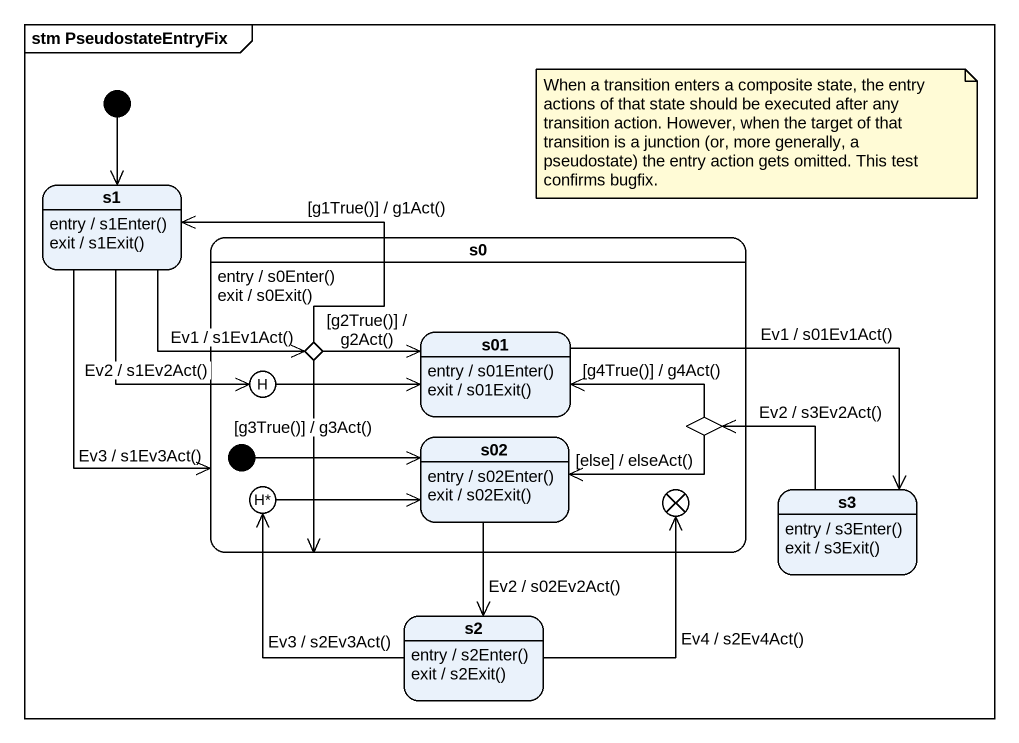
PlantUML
@startuml
mainframe stm PseudostateEntryFix
hide empty description
state s1
s1 : entry / s1Enter()
s1 : exit / s1Exit()
state s0 {
  state s01
  s01 : entry / s01Enter()
  s01 : exit / s01Exit()
  state history1 <<history>>
  state choice1 <<choice>>
  state s02
  s02 : entry / s02Enter()
  s02 : exit / s02Exit()
  state choice2 <<choice>>
  state deephistory1 <<history*>>
  state flowfinal1 <<end>>
  [*] -right-> s02
}
s0 : entry / s0Enter()
s0 : exit / s0Exit()
state s3
s3 : entry / s3Enter()
s3 : exit / s3Exit()
state s2
s2 : entry / s2Enter()
s2 : exit / s2Exit()
[*] --> s1
s1 -right-> s0 : Ev3 / s1Ev3Act()
s1 --> history1 : Ev2 / s1Ev2Act()
s1 --> choice1 : Ev1 / s1Ev1Act()
s01 -right-> s3 : Ev1 / s01Ev1Act()
history1 -right-> s01
choice1 -up-> s1 : [g1True()] / g1Act()
choice1 -right-> s0 : [g3True()] / g3Act()
choice1 -right-> s01 : [g2True()] / g2Act()
s02 --> s2 : Ev2 / s02Ev2Act()
choice2 -left-> s01 : [g4True()] / g4Act()
choice2 -left-> s02 : [else] / elseAct()
deephistory1 -right-> s02
s3 -up-> choice2 : Ev2 / s3Ev2Act()
s2 -up-> deephistory1 : Ev3 / s2Ev3Act()
s2 -up-> flowfinal1 : Ev4 / s2Ev4Act()
note as N1
  When a transition enters a composite state, the entry actions of that state should be executed after any transition action. However, when the target of that transition is a junction (or, more generally, a pseudostate) the entry action gets omitted. This test confirms bugfix.
end note
@enduml
